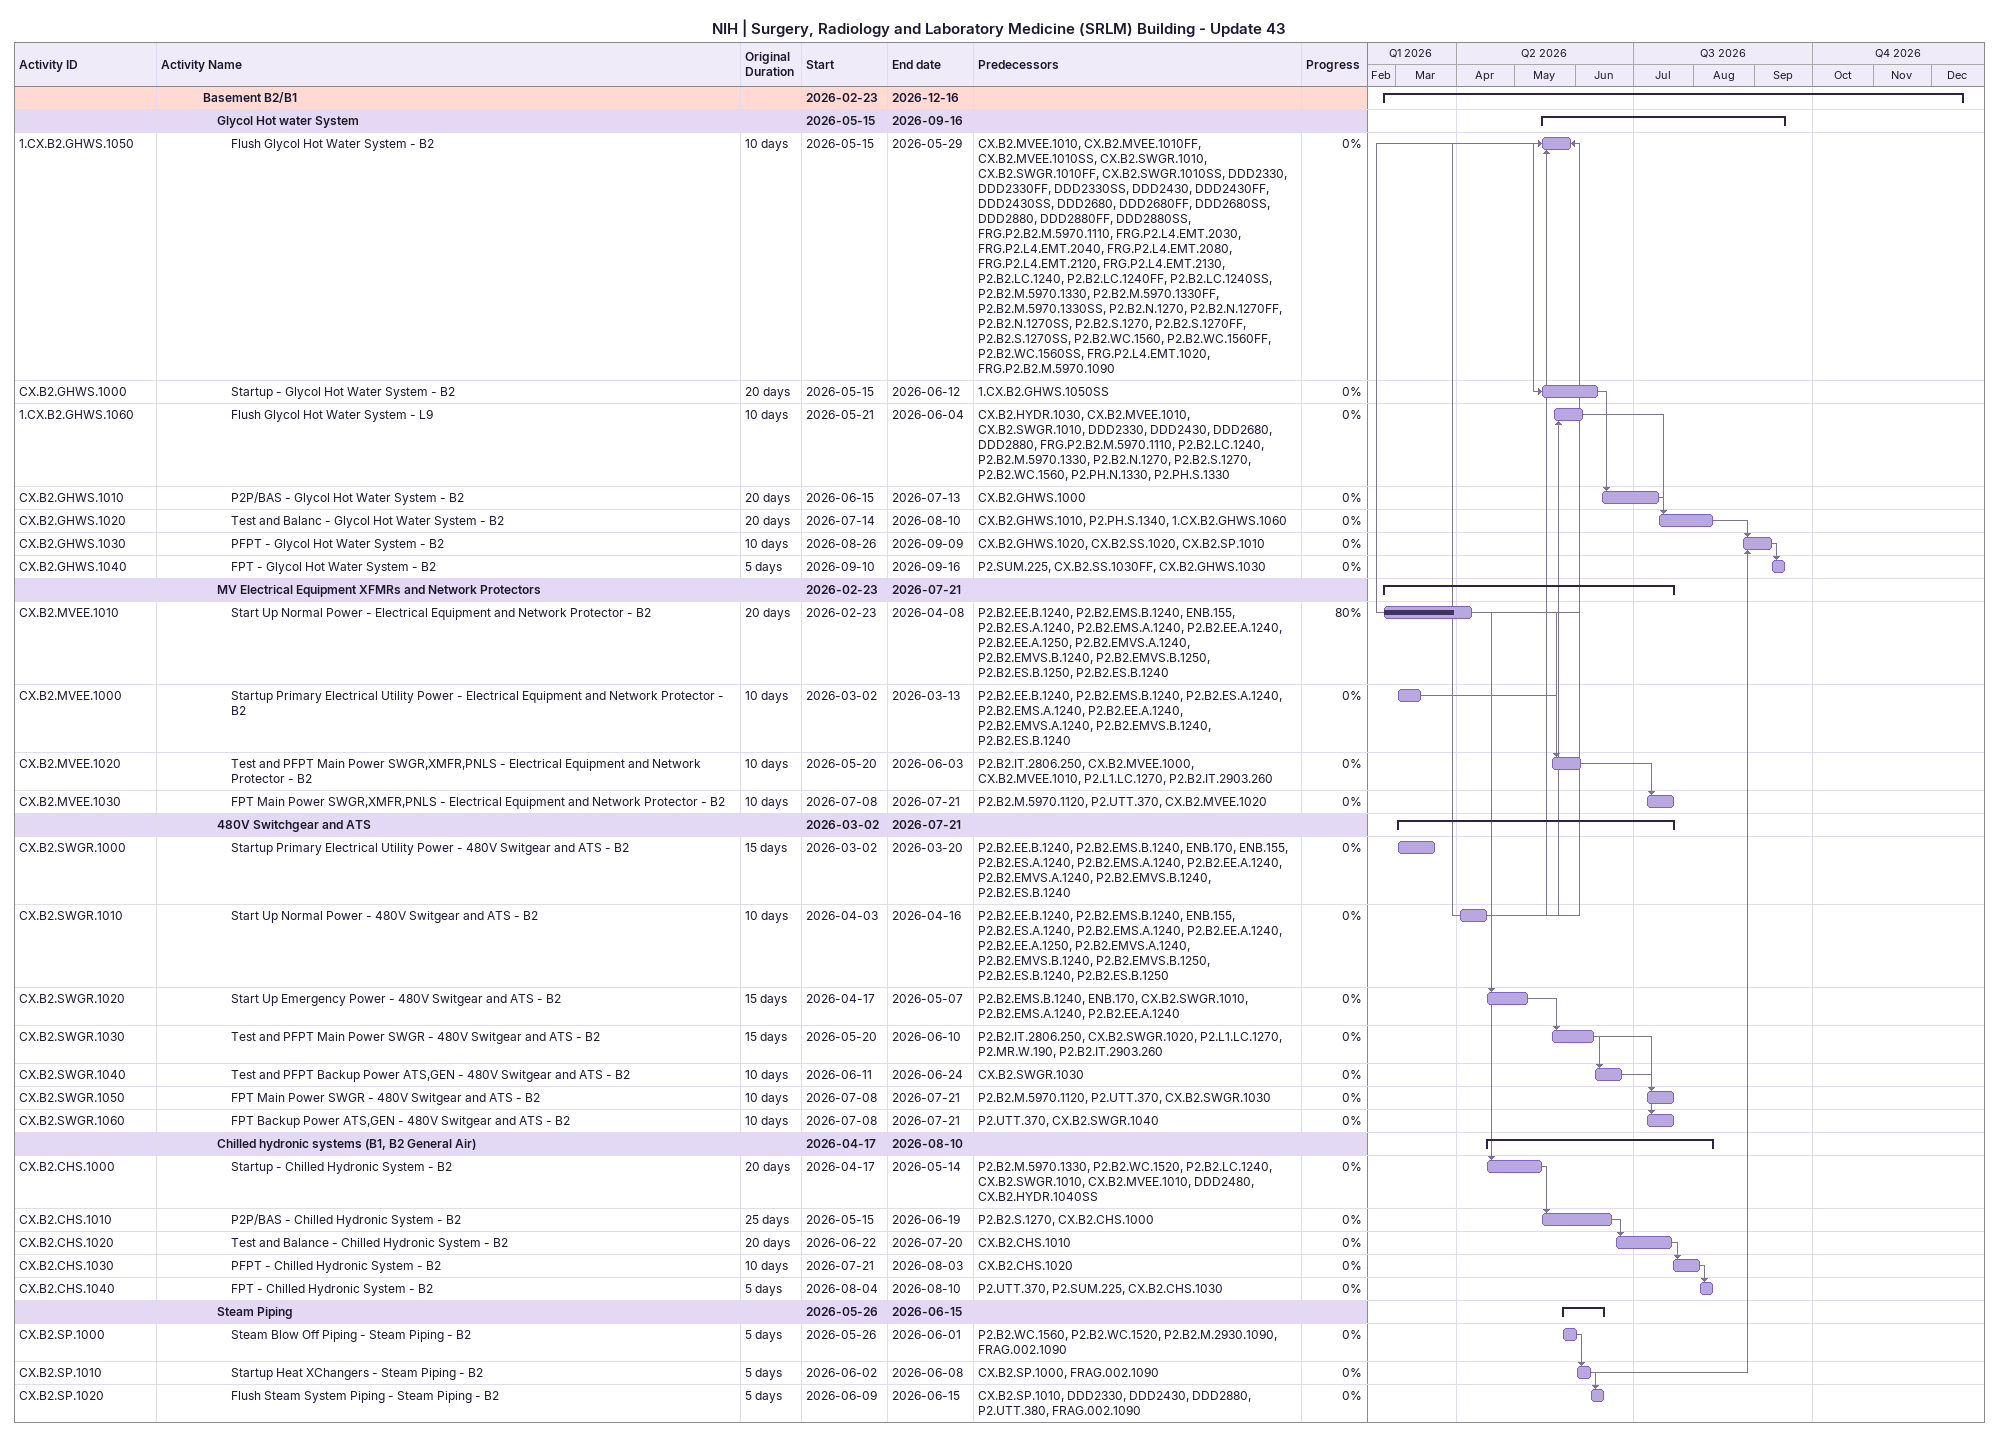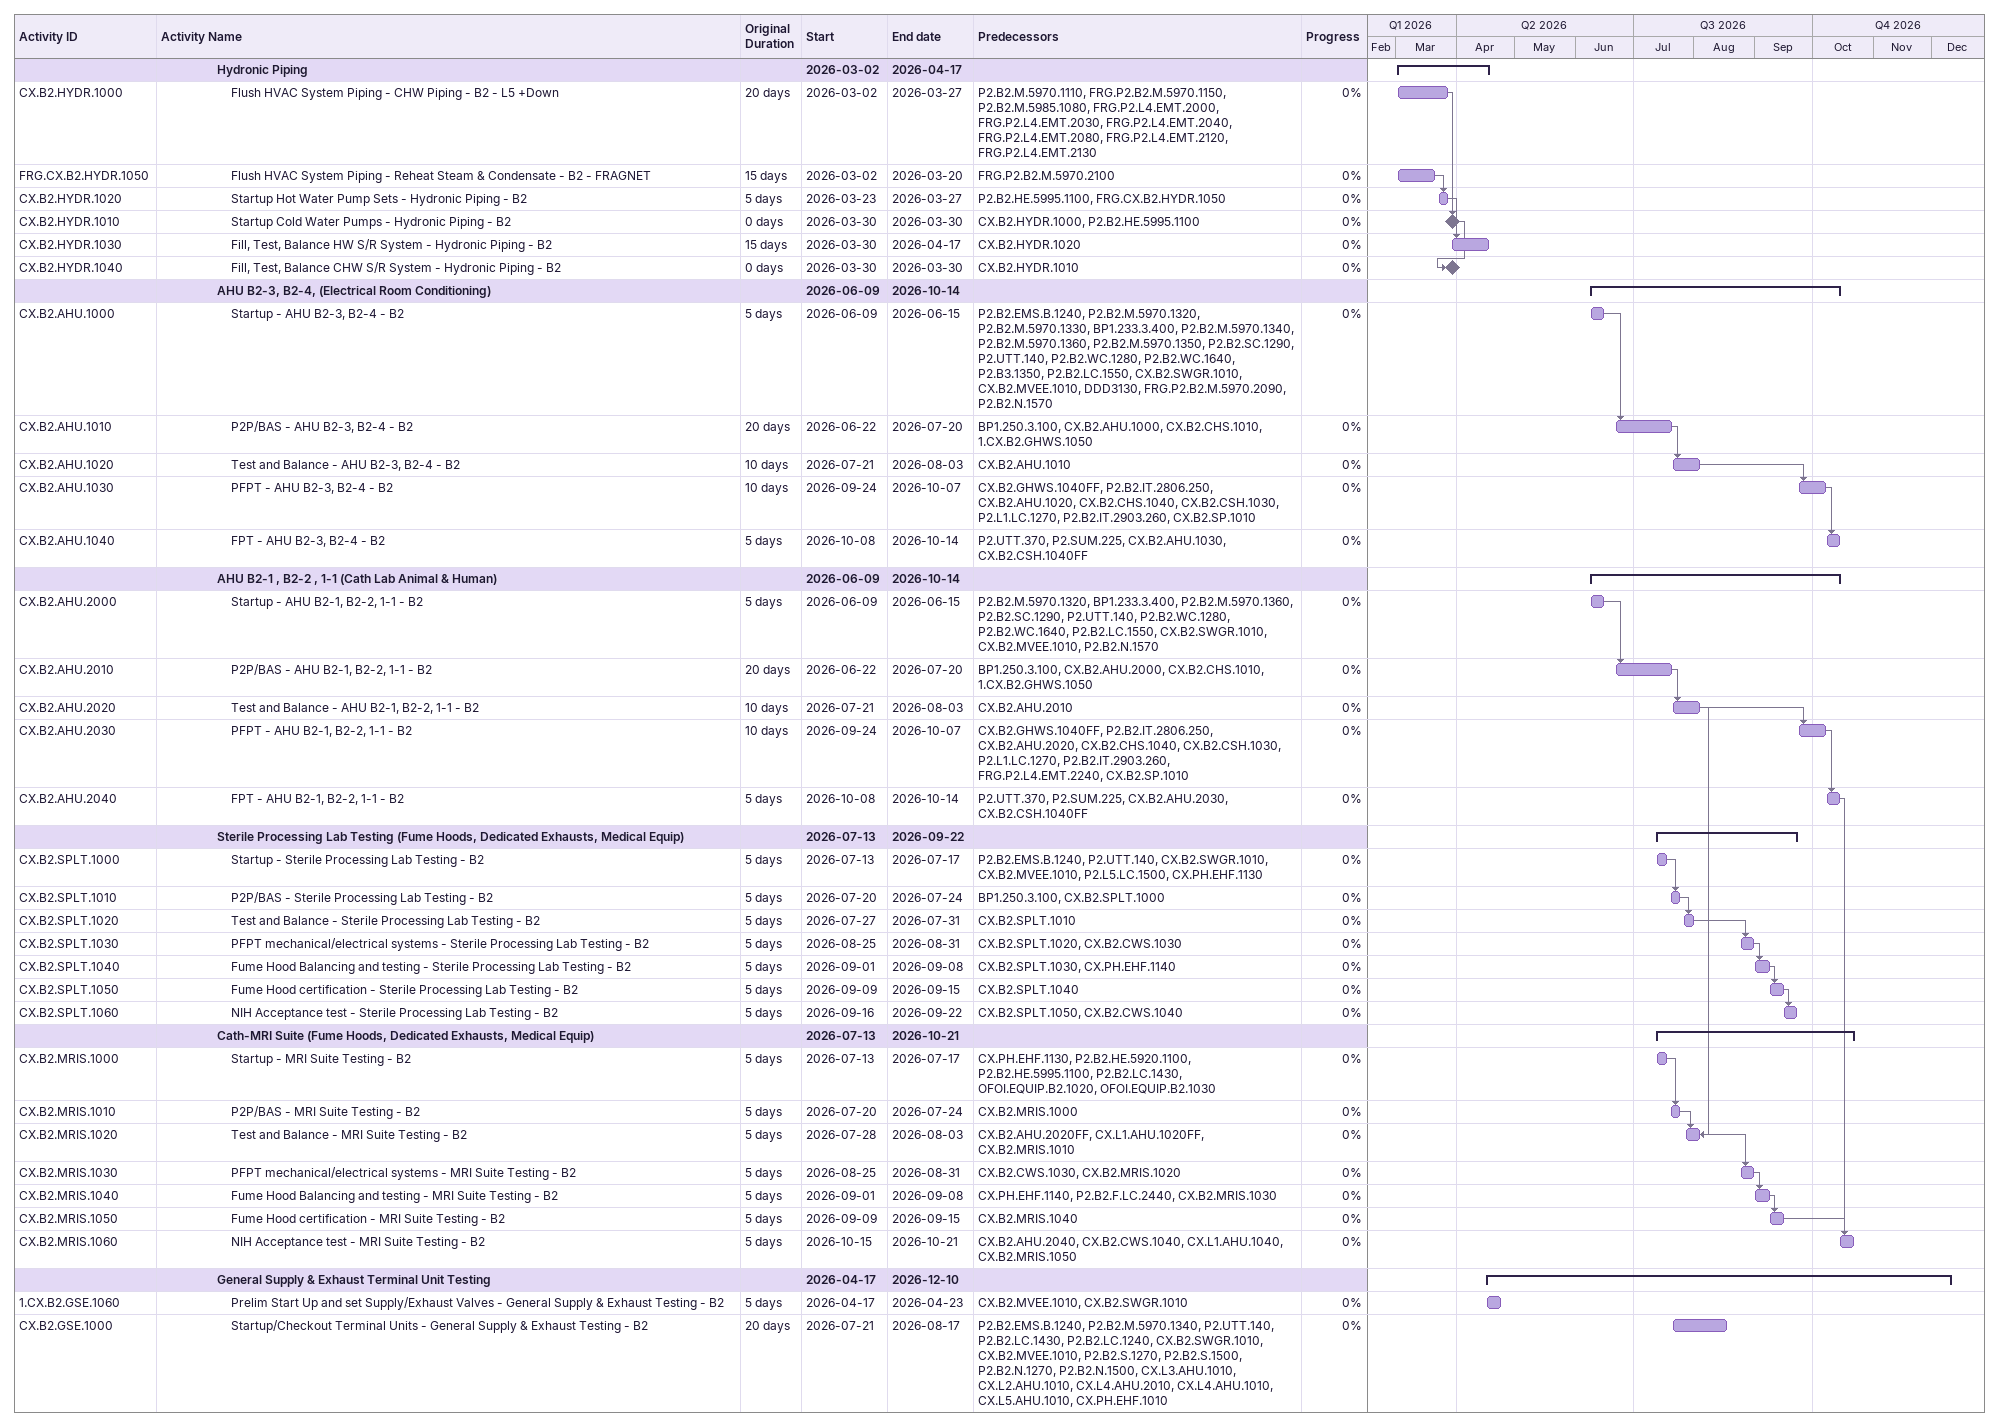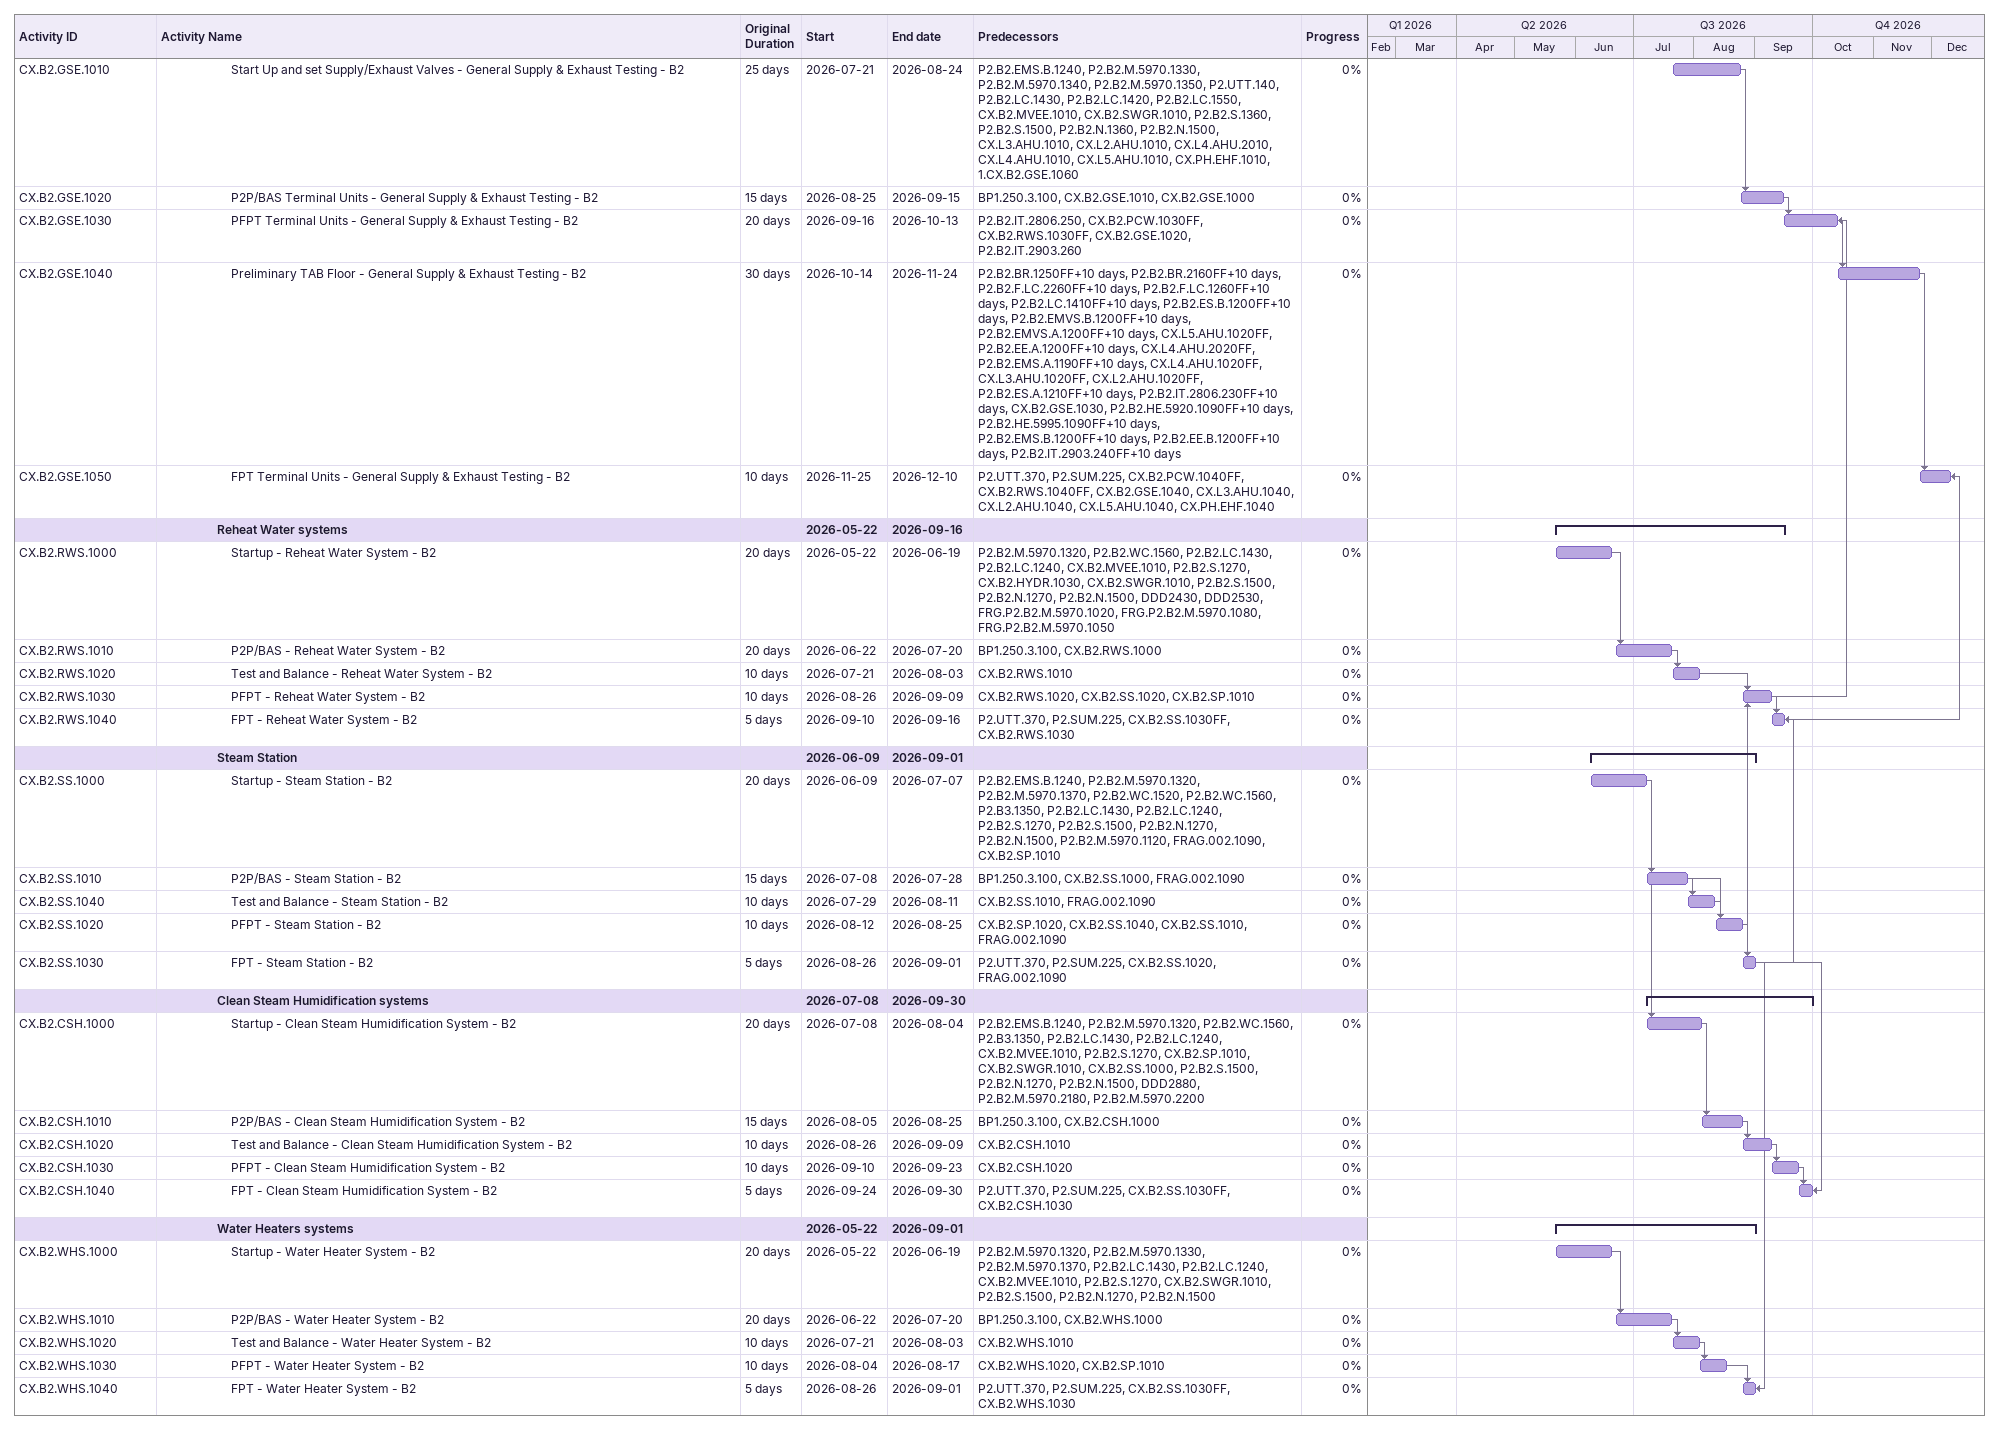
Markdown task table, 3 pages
NIH | Surgery, Radiology and Laboratory Medicine (SRLM) Building - Update 43

| ID | Level | Task | Original duration | Start | Finish | Predecessors | % complete |
|---|---|---|---|---|---|---|---|
|  | 4 | **Basement B2/B1** |  | 2026-02-23 | 2026-12-16 |  |  |
|  | 5 | **Glycol Hot water System** |  | 2026-05-15 | 2026-09-16 |  |  |
| 1.CX.B2.GHWS.1050 | 6 | Flush Glycol Hot Water System - B2 | 10d | 2026-05-15 | 2026-05-29 | CX.B2.MVEE.1010, CX.B2.MVEE.1010FF, CX.B2.MVEE.1010SS, CX.B2.SWGR.1010, CX.B2.SWGR.1010FF, CX.B2.SWGR.1010SS, DDD2330, DDD2330FF, DDD2330SS, DDD2430, DDD2430FF, DDD2430SS, DDD2680, DDD2680FF, DDD2680SS, DDD2880, DDD2880FF, DDD2880SS, FRG.P2.B2.M.5970.1110, FRG.P2.L4.EMT.2030, FRG.P2.L4.EMT.2040, FRG.P2.L4.EMT.2080, FRG.P2.L4.EMT.2120, FRG.P2.L4.EMT.2130, P2.B2.LC.1240, P2.B2.LC.1240FF, P2.B2.LC.1240SS, P2.B2.M.5970.1330, P2.B2.M.5970.1330FF, P2.B2.M.5970.1330SS, P2.B2.N.1270, P2.B2.N.1270FF, P2.B2.N.1270SS, P2.B2.S.1270, P2.B2.S.1270FF, P2.B2.S.1270SS, P2.B2.WC.1560, P2.B2.WC.1560FF, P2.B2.WC.1560SS, FRG.P2.L4.EMT.1020, FRG.P2.B2.M.5970.1090 | 0 |
| CX.B2.GHWS.1000 | 6 | Startup - Glycol Hot Water System - B2 | 20d | 2026-05-15 | 2026-06-12 | 1.CX.B2.GHWS.1050SS | 0 |
| 1.CX.B2.GHWS.1060 | 6 | Flush Glycol Hot Water System - L9 | 10d | 2026-05-21 | 2026-06-04 | CX.B2.HYDR.1030, CX.B2.MVEE.1010, CX.B2.SWGR.1010, DDD2330, DDD2430, DDD2680, DDD2880, FRG.P2.B2.M.5970.1110, P2.B2.LC.1240, P2.B2.M.5970.1330, P2.B2.N.1270, P2.B2.S.1270, P2.B2.WC.1560, P2.PH.N.1330, P2.PH.S.1330 | 0 |
| CX.B2.GHWS.1010 | 6 | P2P/BAS - Glycol Hot Water System - B2 | 20d | 2026-06-15 | 2026-07-13 | CX.B2.GHWS.1000 | 0 |
| CX.B2.GHWS.1020 | 6 | Test and Balanc - Glycol Hot Water System - B2 | 20d | 2026-07-14 | 2026-08-10 | CX.B2.GHWS.1010, P2.PH.S.1340, 1.CX.B2.GHWS.1060 | 0 |
| CX.B2.GHWS.1030 | 6 | PFPT - Glycol Hot Water System - B2 | 10d | 2026-08-26 | 2026-09-09 | CX.B2.GHWS.1020, CX.B2.SS.1020, CX.B2.SP.1010 | 0 |
| CX.B2.GHWS.1040 | 6 | FPT - Glycol Hot Water System - B2 | 5d | 2026-09-10 | 2026-09-16 | P2.SUM.225, CX.B2.SS.1030FF, CX.B2.GHWS.1030 | 0 |
|  | 5 | **MV Electrical Equipment XFMRs and Network Protectors** |  | 2026-02-23 | 2026-07-21 |  |  |
| CX.B2.MVEE.1010 | 6 | Start Up Normal Power - Electrical Equipment and Network Protector - B2 | 20d | 2026-02-23 | 2026-04-08 | P2.B2.EE.B.1240, P2.B2.EMS.B.1240, ENB.155, P2.B2.ES.A.1240, P2.B2.EMS.A.1240, P2.B2.EE.A.1240, P2.B2.EE.A.1250, P2.B2.EMVS.A.1240, P2.B2.EMVS.B.1240, P2.B2.EMVS.B.1250, P2.B2.ES.B.1250, P2.B2.ES.B.1240 | 80 |
| CX.B2.MVEE.1000 | 6 | Startup Primary Electrical Utility Power - Electrical Equipment and Network Protector - B2 | 10d | 2026-03-02 | 2026-03-13 | P2.B2.EE.B.1240, P2.B2.EMS.B.1240, P2.B2.ES.A.1240, P2.B2.EMS.A.1240, P2.B2.EE.A.1240, P2.B2.EMVS.A.1240, P2.B2.EMVS.B.1240, P2.B2.ES.B.1240 | 0 |
| CX.B2.MVEE.1020 | 6 | Test and PFPT Main Power SWGR,XMFR,PNLS - Electrical Equipment and Network Protector - B2 | 10d | 2026-05-20 | 2026-06-03 | P2.B2.IT.2806.250, CX.B2.MVEE.1000, CX.B2.MVEE.1010, P2.L1.LC.1270, P2.B2.IT.2903.260 | 0 |
| CX.B2.MVEE.1030 | 6 | FPT Main Power SWGR,XMFR,PNLS - Electrical Equipment and Network Protector - B2 | 10d | 2026-07-08 | 2026-07-21 | P2.B2.M.5970.1120, P2.UTT.370, CX.B2.MVEE.1020 | 0 |
|  | 5 | **480V Switchgear and ATS** |  | 2026-03-02 | 2026-07-21 |  |  |
| CX.B2.SWGR.1000 | 6 | Startup Primary Electrical Utility Power - 480V Switgear and ATS - B2 | 15d | 2026-03-02 | 2026-03-20 | P2.B2.EE.B.1240, P2.B2.EMS.B.1240, ENB.170, ENB.155, P2.B2.ES.A.1240, P2.B2.EMS.A.1240, P2.B2.EE.A.1240, P2.B2.EMVS.A.1240, P2.B2.EMVS.B.1240, P2.B2.ES.B.1240 | 0 |
| CX.B2.SWGR.1010 | 6 | Start Up Normal Power - 480V Switgear and ATS - B2 | 10d | 2026-04-03 | 2026-04-16 | P2.B2.EE.B.1240, P2.B2.EMS.B.1240, ENB.155, P2.B2.ES.A.1240, P2.B2.EMS.A.1240, P2.B2.EE.A.1240, P2.B2.EE.A.1250, P2.B2.EMVS.A.1240, P2.B2.EMVS.B.1240, P2.B2.EMVS.B.1250, P2.B2.ES.B.1240, P2.B2.ES.B.1250 | 0 |
| CX.B2.SWGR.1020 | 6 | Start Up Emergency Power - 480V Switgear and ATS - B2 | 15d | 2026-04-17 | 2026-05-07 | P2.B2.EMS.B.1240, ENB.170, CX.B2.SWGR.1010, P2.B2.EMS.A.1240, P2.B2.EE.A.1240 | 0 |
| CX.B2.SWGR.1030 | 6 | Test and PFPT Main Power SWGR - 480V Switgear and ATS - B2 | 15d | 2026-05-20 | 2026-06-10 | P2.B2.IT.2806.250, CX.B2.SWGR.1020, P2.L1.LC.1270, P2.MR.W.190, P2.B2.IT.2903.260 | 0 |
| CX.B2.SWGR.1040 | 6 | Test and PFPT Backup Power ATS,GEN - 480V Switgear and ATS - B2 | 10d | 2026-06-11 | 2026-06-24 | CX.B2.SWGR.1030 | 0 |
| CX.B2.SWGR.1050 | 6 | FPT Main Power SWGR - 480V Switgear and ATS - B2 | 10d | 2026-07-08 | 2026-07-21 | P2.B2.M.5970.1120, P2.UTT.370, CX.B2.SWGR.1030 | 0 |
| CX.B2.SWGR.1060 | 6 | FPT Backup Power ATS,GEN - 480V Switgear and ATS - B2 | 10d | 2026-07-08 | 2026-07-21 | P2.UTT.370, CX.B2.SWGR.1040 | 0 |
|  | 5 | **Chilled hydronic systems (B1, B2 General Air)** |  | 2026-04-17 | 2026-08-10 |  |  |
| CX.B2.CHS.1000 | 6 | Startup - Chilled Hydronic System - B2 | 20d | 2026-04-17 | 2026-05-14 | P2.B2.M.5970.1330, P2.B2.WC.1520, P2.B2.LC.1240, CX.B2.SWGR.1010, CX.B2.MVEE.1010, DDD2480, CX.B2.HYDR.1040SS | 0 |
| CX.B2.CHS.1010 | 6 | P2P/BAS - Chilled Hydronic System - B2 | 25d | 2026-05-15 | 2026-06-19 | P2.B2.S.1270, CX.B2.CHS.1000 | 0 |
| CX.B2.CHS.1020 | 6 | Test and Balance - Chilled Hydronic System - B2 | 20d | 2026-06-22 | 2026-07-20 | CX.B2.CHS.1010 | 0 |
| CX.B2.CHS.1030 | 6 | PFPT - Chilled Hydronic System - B2 | 10d | 2026-07-21 | 2026-08-03 | CX.B2.CHS.1020 | 0 |
| CX.B2.CHS.1040 | 6 | FPT - Chilled Hydronic System - B2 | 5d | 2026-08-04 | 2026-08-10 | P2.UTT.370, P2.SUM.225, CX.B2.CHS.1030 | 0 |
|  | 5 | **Steam Piping** |  | 2026-05-26 | 2026-06-15 |  |  |
| CX.B2.SP.1000 | 6 | Steam Blow Off Piping - Steam Piping - B2 | 5d | 2026-05-26 | 2026-06-01 | P2.B2.WC.1560, P2.B2.WC.1520, P2.B2.M.2930.1090, FRAG.002.1090 | 0 |
| CX.B2.SP.1010 | 6 | Startup Heat XChangers - Steam Piping - B2 | 5d | 2026-06-02 | 2026-06-08 | CX.B2.SP.1000, FRAG.002.1090 | 0 |
| CX.B2.SP.1020 | 6 | Flush Steam System Piping - Steam Piping - B2 | 5d | 2026-06-09 | 2026-06-15 | CX.B2.SP.1010, DDD2330, DDD2430, DDD2880, P2.UTT.380, FRAG.002.1090 | 0 |
|  | 5 | **Hydronic Piping** |  | 2026-03-02 | 2026-04-17 |  |  |
| CX.B2.HYDR.1000 | 6 | Flush HVAC System Piping - CHW Piping - B2 - L5 +Down | 20d | 2026-03-02 | 2026-03-27 | P2.B2.M.5970.1110, FRG.P2.B2.M.5970.1150, P2.B2.M.5985.1080, FRG.P2.L4.EMT.2000, FRG.P2.L4.EMT.2030, FRG.P2.L4.EMT.2040, FRG.P2.L4.EMT.2080, FRG.P2.L4.EMT.2120, FRG.P2.L4.EMT.2130 | 0 |
| FRG.CX.B2.HYDR.1050 | 6 | Flush HVAC System Piping - Reheat Steam & Condensate - B2 - FRAGNET | 15d | 2026-03-02 | 2026-03-20 | FRG.P2.B2.M.5970.2100 | 0 |
| CX.B2.HYDR.1020 | 6 | Startup Hot Water Pump Sets - Hydronic Piping - B2 | 5d | 2026-03-23 | 2026-03-27 | P2.B2.HE.5995.1100, FRG.CX.B2.HYDR.1050 | 0 |
| CX.B2.HYDR.1010 | 6 | Startup Cold Water Pumps - Hydronic Piping - B2 | 0d | 2026-03-30 | 2026-03-30 | CX.B2.HYDR.1000, P2.B2.HE.5995.1100 | 0 |
| CX.B2.HYDR.1030 | 6 | Fill, Test, Balance HW S/R System - Hydronic Piping - B2 | 15d | 2026-03-30 | 2026-04-17 | CX.B2.HYDR.1020 | 0 |
| CX.B2.HYDR.1040 | 6 | Fill, Test, Balance CHW S/R System - Hydronic Piping - B2 | 0d | 2026-03-30 | 2026-03-30 | CX.B2.HYDR.1010 | 0 |
|  | 5 | **AHU B2-3, B2-4, (Electrical Room Conditioning)** |  | 2026-06-09 | 2026-10-14 |  |  |
| CX.B2.AHU.1000 | 6 | Startup - AHU B2-3, B2-4 - B2 | 5d | 2026-06-09 | 2026-06-15 | P2.B2.EMS.B.1240, P2.B2.M.5970.1320, P2.B2.M.5970.1330, BP1.233.3.400, P2.B2.M.5970.1340, P2.B2.M.5970.1360, P2.B2.M.5970.1350, P2.B2.SC.1290, P2.UTT.140, P2.B2.WC.1280, P2.B2.WC.1640, P2.B3.1350, P2.B2.LC.1550, CX.B2.SWGR.1010, CX.B2.MVEE.1010, DDD3130, FRG.P2.B2.M.5970.2090, P2.B2.N.1570 | 0 |
| CX.B2.AHU.1010 | 6 | P2P/BAS - AHU B2-3, B2-4 - B2 | 20d | 2026-06-22 | 2026-07-20 | BP1.250.3.100, CX.B2.AHU.1000, CX.B2.CHS.1010, 1.CX.B2.GHWS.1050 | 0 |
| CX.B2.AHU.1020 | 6 | Test and Balance - AHU B2-3, B2-4 - B2 | 10d | 2026-07-21 | 2026-08-03 | CX.B2.AHU.1010 | 0 |
| CX.B2.AHU.1030 | 6 | PFPT - AHU B2-3, B2-4 - B2 | 10d | 2026-09-24 | 2026-10-07 | CX.B2.GHWS.1040FF, P2.B2.IT.2806.250, CX.B2.AHU.1020, CX.B2.CHS.1040, CX.B2.CSH.1030, P2.L1.LC.1270, P2.B2.IT.2903.260, CX.B2.SP.1010 | 0 |
| CX.B2.AHU.1040 | 6 | FPT - AHU B2-3, B2-4 - B2 | 5d | 2026-10-08 | 2026-10-14 | P2.UTT.370, P2.SUM.225, CX.B2.AHU.1030, CX.B2.CSH.1040FF | 0 |
|  | 5 | **AHU B2-1 , B2-2 , 1-1 (Cath Lab Animal & Human)** |  | 2026-06-09 | 2026-10-14 |  |  |
| CX.B2.AHU.2000 | 6 | Startup - AHU B2-1, B2-2, 1-1 - B2 | 5d | 2026-06-09 | 2026-06-15 | P2.B2.M.5970.1320, BP1.233.3.400, P2.B2.M.5970.1360, P2.B2.SC.1290, P2.UTT.140, P2.B2.WC.1280, P2.B2.WC.1640, P2.B2.LC.1550, CX.B2.SWGR.1010, CX.B2.MVEE.1010, P2.B2.N.1570 | 0 |
| CX.B2.AHU.2010 | 6 | P2P/BAS - AHU B2-1, B2-2, 1-1 - B2 | 20d | 2026-06-22 | 2026-07-20 | BP1.250.3.100, CX.B2.AHU.2000, CX.B2.CHS.1010, 1.CX.B2.GHWS.1050 | 0 |
| CX.B2.AHU.2020 | 6 | Test and Balance - AHU B2-1, B2-2, 1-1 - B2 | 10d | 2026-07-21 | 2026-08-03 | CX.B2.AHU.2010 | 0 |
| CX.B2.AHU.2030 | 6 | PFPT - AHU B2-1, B2-2, 1-1 - B2 | 10d | 2026-09-24 | 2026-10-07 | CX.B2.GHWS.1040FF, P2.B2.IT.2806.250, CX.B2.AHU.2020, CX.B2.CHS.1040, CX.B2.CSH.1030, P2.L1.LC.1270, P2.B2.IT.2903.260, FRG.P2.L4.EMT.2240, CX.B2.SP.1010 | 0 |
| CX.B2.AHU.2040 | 6 | FPT - AHU B2-1, B2-2, 1-1 - B2 | 5d | 2026-10-08 | 2026-10-14 | P2.UTT.370, P2.SUM.225, CX.B2.AHU.2030, CX.B2.CSH.1040FF | 0 |
|  | 5 | **Sterile Processing Lab Testing (Fume Hoods, Dedicated Exhausts, Medical Equip)** |  | 2026-07-13 | 2026-09-22 |  |  |
| CX.B2.SPLT.1000 | 6 | Startup - Sterile Processing Lab Testing - B2 | 5d | 2026-07-13 | 2026-07-17 | P2.B2.EMS.B.1240, P2.UTT.140, CX.B2.SWGR.1010, CX.B2.MVEE.1010, P2.L5.LC.1500, CX.PH.EHF.1130 | 0 |
| CX.B2.SPLT.1010 | 6 | P2P/BAS - Sterile Processing Lab Testing - B2 | 5d | 2026-07-20 | 2026-07-24 | BP1.250.3.100, CX.B2.SPLT.1000 | 0 |
| CX.B2.SPLT.1020 | 6 | Test and Balance - Sterile Processing Lab Testing - B2 | 5d | 2026-07-27 | 2026-07-31 | CX.B2.SPLT.1010 | 0 |
| CX.B2.SPLT.1030 | 6 | PFPT mechanical/electrical systems - Sterile Processing Lab Testing - B2 | 5d | 2026-08-25 | 2026-08-31 | CX.B2.SPLT.1020, CX.B2.CWS.1030 | 0 |
| CX.B2.SPLT.1040 | 6 | Fume Hood Balancing and testing - Sterile Processing Lab Testing - B2 | 5d | 2026-09-01 | 2026-09-08 | CX.B2.SPLT.1030, CX.PH.EHF.1140 | 0 |
| CX.B2.SPLT.1050 | 6 | Fume Hood certification - Sterile Processing Lab Testing - B2 | 5d | 2026-09-09 | 2026-09-15 | CX.B2.SPLT.1040 | 0 |
| CX.B2.SPLT.1060 | 6 | NIH Acceptance test - Sterile Processing Lab Testing - B2 | 5d | 2026-09-16 | 2026-09-22 | CX.B2.SPLT.1050, CX.B2.CWS.1040 | 0 |
|  | 5 | **Cath-MRI Suite (Fume Hoods, Dedicated Exhausts, Medical Equip)** |  | 2026-07-13 | 2026-10-21 |  |  |
| CX.B2.MRIS.1000 | 6 | Startup - MRI Suite Testing - B2 | 5d | 2026-07-13 | 2026-07-17 | CX.PH.EHF.1130, P2.B2.HE.5920.1100, P2.B2.HE.5995.1100, P2.B2.LC.1430, OFOI.EQUIP.B2.1020, OFOI.EQUIP.B2.1030 | 0 |
| CX.B2.MRIS.1010 | 6 | P2P/BAS - MRI Suite Testing - B2 | 5d | 2026-07-20 | 2026-07-24 | CX.B2.MRIS.1000 | 0 |
| CX.B2.MRIS.1020 | 6 | Test and Balance - MRI Suite Testing - B2 | 5d | 2026-07-28 | 2026-08-03 | CX.B2.AHU.2020FF, CX.L1.AHU.1020FF, CX.B2.MRIS.1010 | 0 |
| CX.B2.MRIS.1030 | 6 | PFPT mechanical/electrical systems - MRI Suite Testing - B2 | 5d | 2026-08-25 | 2026-08-31 | CX.B2.CWS.1030, CX.B2.MRIS.1020 | 0 |
| CX.B2.MRIS.1040 | 6 | Fume Hood Balancing and testing - MRI Suite Testing - B2 | 5d | 2026-09-01 | 2026-09-08 | CX.PH.EHF.1140, P2.B2.F.LC.2440, CX.B2.MRIS.1030 | 0 |
| CX.B2.MRIS.1050 | 6 | Fume Hood certification - MRI Suite Testing - B2 | 5d | 2026-09-09 | 2026-09-15 | CX.B2.MRIS.1040 | 0 |
| CX.B2.MRIS.1060 | 6 | NIH Acceptance test - MRI Suite Testing - B2 | 5d | 2026-10-15 | 2026-10-21 | CX.B2.AHU.2040, CX.B2.CWS.1040, CX.L1.AHU.1040, CX.B2.MRIS.1050 | 0 |
|  | 5 | **General Supply & Exhaust Terminal Unit Testing** |  | 2026-04-17 | 2026-12-10 |  |  |
| 1.CX.B2.GSE.1060 | 6 | Prelim Start Up and set Supply/Exhaust Valves - General Supply & Exhaust Testing - B2 | 5d | 2026-04-17 | 2026-04-23 | CX.B2.MVEE.1010, CX.B2.SWGR.1010 | 0 |
| CX.B2.GSE.1000 | 6 | Startup/Checkout Terminal Units - General Supply & Exhaust Testing - B2 | 20d | 2026-07-21 | 2026-08-17 | P2.B2.EMS.B.1240, P2.B2.M.5970.1340, P2.UTT.140, P2.B2.LC.1430, P2.B2.LC.1240, CX.B2.SWGR.1010, CX.B2.MVEE.1010, P2.B2.S.1270, P2.B2.S.1500, P2.B2.N.1270, P2.B2.N.1500, CX.L3.AHU.1010, CX.L2.AHU.1010, CX.L4.AHU.2010, CX.L4.AHU.1010, CX.L5.AHU.1010, CX.PH.EHF.1010 | 0 |
| CX.B2.GSE.1010 | 6 | Start Up and set Supply/Exhaust Valves - General Supply & Exhaust Testing - B2 | 25d | 2026-07-21 | 2026-08-24 | P2.B2.EMS.B.1240, P2.B2.M.5970.1330, P2.B2.M.5970.1340, P2.B2.M.5970.1350, P2.UTT.140, P2.B2.LC.1430, P2.B2.LC.1420, P2.B2.LC.1550, CX.B2.MVEE.1010, CX.B2.SWGR.1010, P2.B2.S.1360, P2.B2.S.1500, P2.B2.N.1360, P2.B2.N.1500, CX.L3.AHU.1010, CX.L2.AHU.1010, CX.L4.AHU.2010, CX.L4.AHU.1010, CX.L5.AHU.1010, CX.PH.EHF.1010, 1.CX.B2.GSE.1060 | 0 |
| CX.B2.GSE.1020 | 6 | P2P/BAS Terminal Units - General Supply & Exhaust Testing - B2 | 15d | 2026-08-25 | 2026-09-15 | BP1.250.3.100, CX.B2.GSE.1010, CX.B2.GSE.1000 | 0 |
| CX.B2.GSE.1030 | 6 | PFPT Terminal Units - General Supply & Exhaust Testing - B2 | 20d | 2026-09-16 | 2026-10-13 | P2.B2.IT.2806.250, CX.B2.PCW.1030FF, CX.B2.RWS.1030FF, CX.B2.GSE.1020, P2.B2.IT.2903.260 | 0 |
| CX.B2.GSE.1040 | 6 | Preliminary TAB Floor - General Supply & Exhaust Testing - B2 | 30d | 2026-10-14 | 2026-11-24 | P2.B2.BR.1250FF+10d, P2.B2.BR.2160FF+10d, P2.B2.F.LC.2260FF+10d, P2.B2.F.LC.1260FF+10d, P2.B2.LC.1410FF+10d, P2.B2.ES.B.1200FF+10d, P2.B2.EMVS.B.1200FF+10d, P2.B2.EMVS.A.1200FF+10d, CX.L5.AHU.1020FF, P2.B2.EE.A.1200FF+10d, CX.L4.AHU.2020FF, P2.B2.EMS.A.1190FF+10d, CX.L4.AHU.1020FF, CX.L3.AHU.1020FF, CX.L2.AHU.1020FF, P2.B2.ES.A.1210FF+10d, P2.B2.IT.2806.230FF+10d, CX.B2.GSE.1030, P2.B2.HE.5920.1090FF+10d, P2.B2.HE.5995.1090FF+10d, P2.B2.EMS.B.1200FF+10d, P2.B2.EE.B.1200FF+10d, P2.B2.IT.2903.240FF+10d | 0 |
| CX.B2.GSE.1050 | 6 | FPT Terminal Units - General Supply & Exhaust Testing - B2 | 10d | 2026-11-25 | 2026-12-10 | P2.UTT.370, P2.SUM.225, CX.B2.PCW.1040FF, CX.B2.RWS.1040FF, CX.B2.GSE.1040, CX.L3.AHU.1040, CX.L2.AHU.1040, CX.L5.AHU.1040, CX.PH.EHF.1040 | 0 |
|  | 5 | **Reheat Water systems** |  | 2026-05-22 | 2026-09-16 |  |  |
| CX.B2.RWS.1000 | 6 | Startup - Reheat Water System - B2 | 20d | 2026-05-22 | 2026-06-19 | P2.B2.M.5970.1320, P2.B2.WC.1560, P2.B2.LC.1430, P2.B2.LC.1240, CX.B2.MVEE.1010, P2.B2.S.1270, CX.B2.HYDR.1030, CX.B2.SWGR.1010, P2.B2.S.1500, P2.B2.N.1270, P2.B2.N.1500, DDD2430, DDD2530, FRG.P2.B2.M.5970.1020, FRG.P2.B2.M.5970.1080, FRG.P2.B2.M.5970.1050 | 0 |
| CX.B2.RWS.1010 | 6 | P2P/BAS - Reheat Water System - B2 | 20d | 2026-06-22 | 2026-07-20 | BP1.250.3.100, CX.B2.RWS.1000 | 0 |
| CX.B2.RWS.1020 | 6 | Test and Balance - Reheat Water System - B2 | 10d | 2026-07-21 | 2026-08-03 | CX.B2.RWS.1010 | 0 |
| CX.B2.RWS.1030 | 6 | PFPT - Reheat Water System - B2 | 10d | 2026-08-26 | 2026-09-09 | CX.B2.RWS.1020, CX.B2.SS.1020, CX.B2.SP.1010 | 0 |
| CX.B2.RWS.1040 | 6 | FPT - Reheat Water System - B2 | 5d | 2026-09-10 | 2026-09-16 | P2.UTT.370, P2.SUM.225, CX.B2.SS.1030FF, CX.B2.RWS.1030 | 0 |
|  | 5 | **Steam Station** |  | 2026-06-09 | 2026-09-01 |  |  |
| CX.B2.SS.1000 | 6 | Startup - Steam Station - B2 | 20d | 2026-06-09 | 2026-07-07 | P2.B2.EMS.B.1240, P2.B2.M.5970.1320, P2.B2.M.5970.1370, P2.B2.WC.1520, P2.B2.WC.1560, P2.B3.1350, P2.B2.LC.1430, P2.B2.LC.1240, P2.B2.S.1270, P2.B2.S.1500, P2.B2.N.1270, P2.B2.N.1500, P2.B2.M.5970.1120, FRAG.002.1090, CX.B2.SP.1010 | 0 |
| CX.B2.SS.1010 | 6 | P2P/BAS - Steam Station - B2 | 15d | 2026-07-08 | 2026-07-28 | BP1.250.3.100, CX.B2.SS.1000, FRAG.002.1090 | 0 |
| CX.B2.SS.1040 | 6 | Test and Balance - Steam Station - B2 | 10d | 2026-07-29 | 2026-08-11 | CX.B2.SS.1010, FRAG.002.1090 | 0 |
| CX.B2.SS.1020 | 6 | PFPT - Steam Station - B2 | 10d | 2026-08-12 | 2026-08-25 | CX.B2.SP.1020, CX.B2.SS.1040, CX.B2.SS.1010, FRAG.002.1090 | 0 |
| CX.B2.SS.1030 | 6 | FPT - Steam Station - B2 | 5d | 2026-08-26 | 2026-09-01 | P2.UTT.370, P2.SUM.225, CX.B2.SS.1020, FRAG.002.1090 | 0 |
|  | 5 | **Clean Steam Humidification systems** |  | 2026-07-08 | 2026-09-30 |  |  |
| CX.B2.CSH.1000 | 6 | Startup - Clean Steam Humidification System - B2 | 20d | 2026-07-08 | 2026-08-04 | P2.B2.EMS.B.1240, P2.B2.M.5970.1320, P2.B2.WC.1560, P2.B3.1350, P2.B2.LC.1430, P2.B2.LC.1240, CX.B2.MVEE.1010, P2.B2.S.1270, CX.B2.SP.1010, CX.B2.SWGR.1010, CX.B2.SS.1000, P2.B2.S.1500, P2.B2.N.1270, P2.B2.N.1500, DDD2880, P2.B2.M.5970.2180, P2.B2.M.5970.2200 | 0 |
| CX.B2.CSH.1010 | 6 | P2P/BAS - Clean Steam Humidification System - B2 | 15d | 2026-08-05 | 2026-08-25 | BP1.250.3.100, CX.B2.CSH.1000 | 0 |
| CX.B2.CSH.1020 | 6 | Test and Balance - Clean Steam Humidification System - B2 | 10d | 2026-08-26 | 2026-09-09 | CX.B2.CSH.1010 | 0 |
| CX.B2.CSH.1030 | 6 | PFPT - Clean Steam Humidification System - B2 | 10d | 2026-09-10 | 2026-09-23 | CX.B2.CSH.1020 | 0 |
| CX.B2.CSH.1040 | 6 | FPT - Clean Steam Humidification System - B2 | 5d | 2026-09-24 | 2026-09-30 | P2.UTT.370, P2.SUM.225, CX.B2.SS.1030FF, CX.B2.CSH.1030 | 0 |
|  | 5 | **Water Heaters systems** |  | 2026-05-22 | 2026-09-01 |  |  |
| CX.B2.WHS.1000 | 6 | Startup - Water Heater System - B2 | 20d | 2026-05-22 | 2026-06-19 | P2.B2.M.5970.1320, P2.B2.M.5970.1330, P2.B2.M.5970.1370, P2.B2.LC.1430, P2.B2.LC.1240, CX.B2.MVEE.1010, P2.B2.S.1270, CX.B2.SWGR.1010, P2.B2.S.1500, P2.B2.N.1270, P2.B2.N.1500 | 0 |
| CX.B2.WHS.1010 | 6 | P2P/BAS - Water Heater System - B2 | 20d | 2026-06-22 | 2026-07-20 | BP1.250.3.100, CX.B2.WHS.1000 | 0 |
| CX.B2.WHS.1020 | 6 | Test and Balance - Water Heater System - B2 | 10d | 2026-07-21 | 2026-08-03 | CX.B2.WHS.1010 | 0 |
| CX.B2.WHS.1030 | 6 | PFPT - Water Heater System - B2 | 10d | 2026-08-04 | 2026-08-17 | CX.B2.WHS.1020, CX.B2.SP.1010 | 0 |
| CX.B2.WHS.1040 | 6 | FPT - Water Heater System - B2 | 5d | 2026-08-26 | 2026-09-01 | P2.UTT.370, P2.SUM.225, CX.B2.SS.1030FF, CX.B2.WHS.1030 | 0 |
